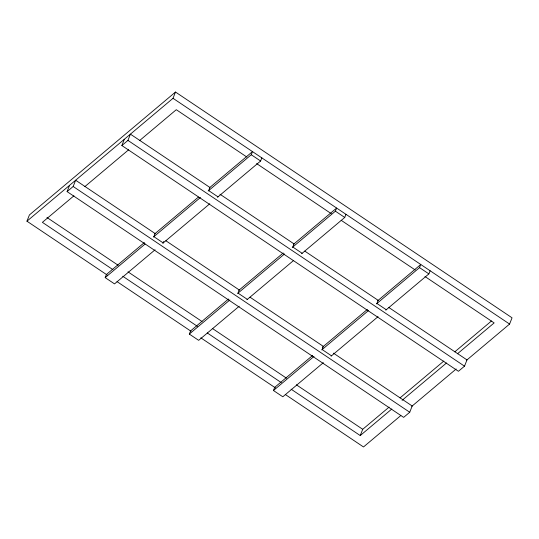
<?xml version="1.0" encoding="UTF-8"?>
<svg xmlns="http://www.w3.org/2000/svg" width="539" height="539" viewBox="0 0 539 539"><rect width="100%" height="100%" fill="white"/><g stroke="black" fill="none" stroke-linecap="round" stroke-linejoin="round"><path stroke-width="0.81" d="M107.248 275.058L26.95 221.192L29.416 214.933L175.492 92.041L512.05 317.808L509.584 324.067L466.471 360.342M333.432 353.153L412.2 405.995L409.734 412.254L403.644 417.375L67.092 191.614L69.558 185.349M67.092 191.614L73.176 186.494L75.642 180.228L155.104 233.535L153.871 236.668L163.223 242.941L163.836 241.371M388.909 307.54L466.976 359.911L464.51 366.176L458.426 371.297L121.868 145.53L124.334 139.271M121.868 145.53L127.952 140.41L130.425 134.15L209.887 187.451L208.654 190.584L217.999 196.856M26.95 221.192L173.026 98.307L175.492 92.041M155.07 249.793L114.531 283.898L105.179 277.632L106.412 274.499L144.385 242.557M208.142 191.015L251.262 154.74L252.495 151.614L209.375 187.882M239.208 306.233L198.669 340.338L189.317 334.072L190.557 330.939L228.523 298.997M217.493 197.287L260.606 161.013L261.839 157.88M292.279 247.455L335.399 211.18L336.632 208.054L293.512 244.322M323.346 362.68L282.807 396.785L273.462 390.512L274.695 387.379L312.66 355.437M301.631 253.728L344.744 217.453L345.977 214.327M376.424 303.895L419.537 267.627L420.77 264.494L377.657 300.762M291.08 389.171L360.241 435.566L362.713 429.3L389.104 407.1M385.769 310.168L428.882 273.893L430.122 270.767M73.931 195.805L42.386 222.344L112.941 269.675M84.872 186.602L128.653 149.775M139.594 140.564L176.287 109.7L246.849 157.031M154.68 233.899L198.44 197.085M105.179 277.632L145.079 244.066M153.447 237.025L200.42 197.51M162.791 243.298L209.772 203.782M238.817 290.339L283.218 252.986M189.317 334.072L229.863 299.967M237.584 293.472L284.558 253.95M246.929 299.738L293.263 260.761M322.315 347.318L367.355 309.426M273.462 390.512L314.001 356.407M321.722 349.912L368.696 310.39M331.074 356.178L378.048 316.662M400.046 397.89L443.826 361.063M454.768 351.859L491.467 320.988M360.241 435.566L391.786 409.027M402.087 400.362L446.508 362.996M457.456 353.786L494.148 322.915L424.988 276.527M400.827 415.556L363.508 446.959L285.299 394.494M411.769 406.352L456.169 368.999M173.026 98.307L509.584 324.067M251.262 154.74L260.606 161.013M335.399 211.18L344.744 217.453M419.537 267.627L428.882 273.893M256.625 163.587L331.377 213.734M341.16 220.289L415.205 269.965M219.932 194.195L294.024 243.897L292.792 247.024L302.143 253.296M304.771 251.1L378.162 300.338L376.929 303.464L386.281 309.736M127.952 140.41L464.51 366.176M165.857 240.744L239.249 289.975L238.016 293.108L247.361 299.381M249.995 297.184L323.387 346.415L322.154 349.548L331.498 355.821M73.176 186.494L409.734 412.254M46.947 217.487L118.203 265.289M127.986 271.845L202.037 321.52M212.514 328.547L286.566 378.223M296.342 384.785L362.713 429.3M122.724 276.238L197.469 326.378M207.252 332.94L281.304 382.609M117.024 281.614L191.035 331.263M200.811 337.825L275.523 387.939"/></g></svg>
